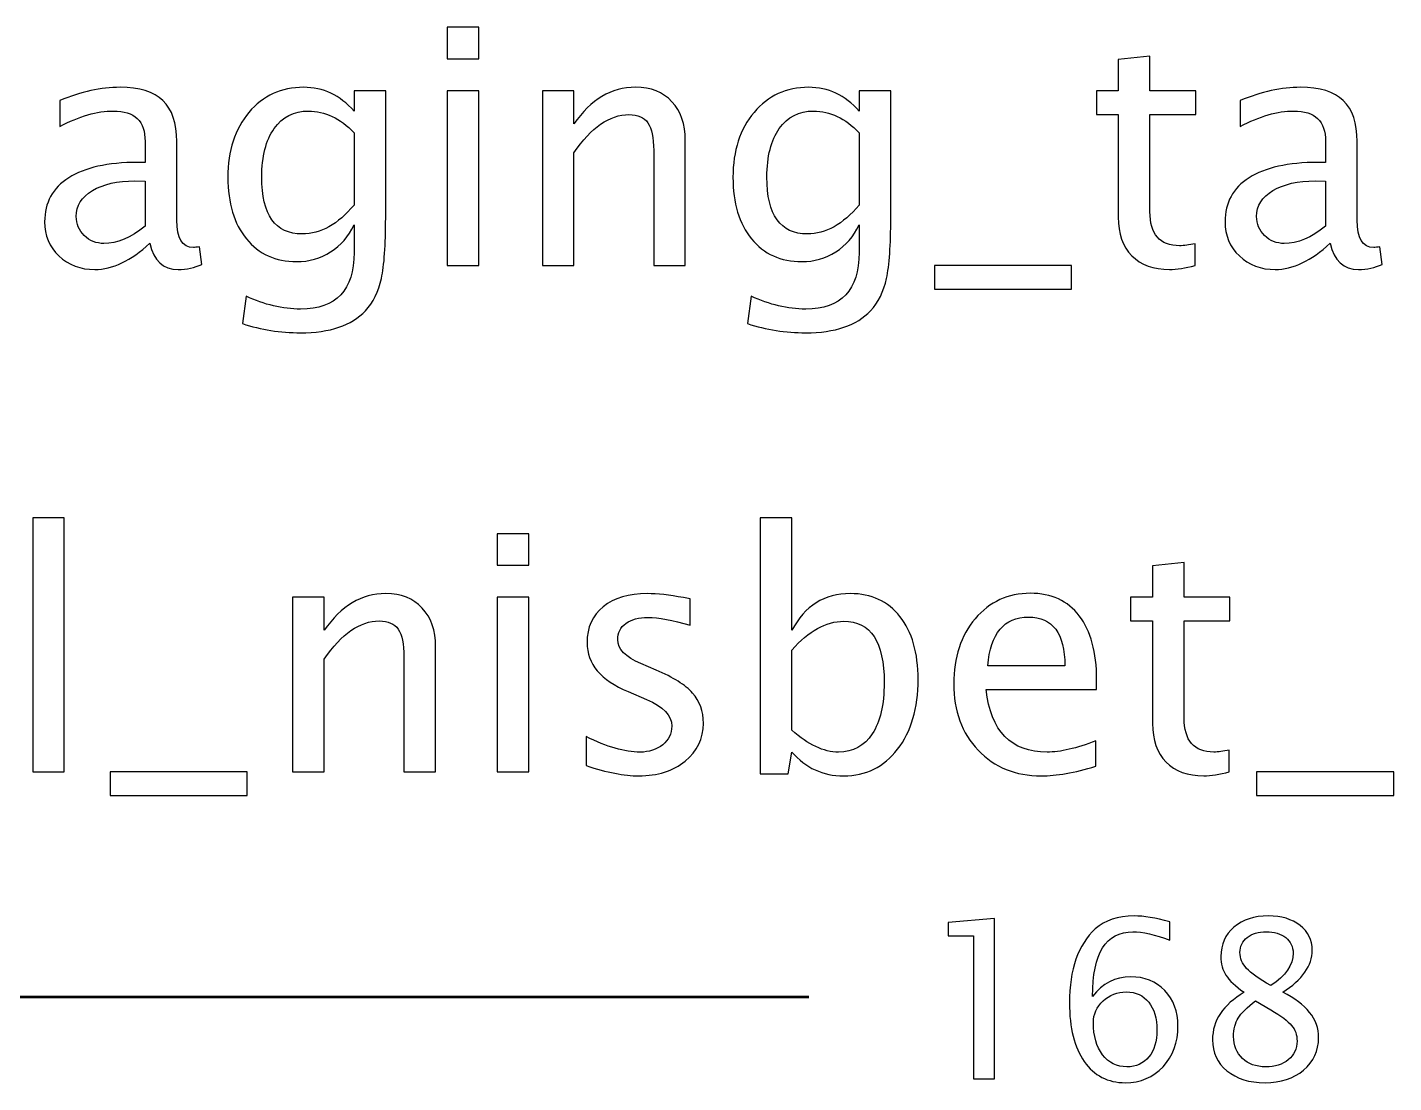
# Model space of a CAD drawing. Header units: centimetres. Extents: x -11.7 to 12.4, y -12.4 to 14.1.
# Drawn here: x -6.65 to -1.39, y 10.02 to 14.09 of the extents above; entities that cross this region are included whole.
import ezdxf

# ---------------------------------------------------------------- set-up
doc = ezdxf.new("R2010")
doc.units = ezdxf.units.CM
doc.header["$MEASUREMENT"] = 0
doc.layers.add('Layer 1', color=7, linetype='Continuous')

msp = doc.modelspace()

# ---------------------------------------------------------------- linework, layer by layer
at = {"layer": 'Layer 1'}
for points, knots in [([(-5.03439, 13.96673), (-5.03439, 13.96673), (-5.03439, 14.08865), (-5.03439, 14.08865), (-5.03439, 14.08865), (-5.03439, 14.08865), (-4.91247, 14.08865), (-4.91247, 14.08865), (-4.91247, 14.08865), (-4.91247, 14.08865), (-4.91247, 13.96673), (-4.91247, 13.96673), (-4.91247, 13.96673), (-4.91247, 13.96673), (-5.03439, 13.96673), (-5.03439, 13.96673)], [0, 0, 0, 0, 0.2, 0.2, 0.2, 0.2, 0.4, 0.4, 0.4, 0.4, 0.6, 0.6, 0.6, 0.6, 1, 1, 1, 1]), ([(-2.15127, 13.17065), (-2.18895, 13.16028), (-2.22175, 13.1552), (-2.24948, 13.1552), (-2.24948, 13.1552), (-2.31171, 13.1552), (-2.36018, 13.17298), (-2.3949, 13.20854), (-2.3949, 13.20854), (-2.42982, 13.2441), (-2.44718, 13.29342), (-2.44718, 13.35671), (-2.44718, 13.35671), (-2.44718, 13.35671), (-2.44718, 13.7521), (-2.44718, 13.7521), (-2.44718, 13.7521), (-2.44718, 13.7521), (-2.53142, 13.7521), (-2.53142, 13.7521), (-2.53142, 13.7521), (-2.53142, 13.7521), (-2.53142, 13.84354), (-2.53142, 13.84354), (-2.53142, 13.84354), (-2.53142, 13.84354), (-2.44718, 13.84354), (-2.44718, 13.84354), (-2.44718, 13.84354), (-2.44718, 13.84354), (-2.44718, 13.96525), (-2.44718, 13.96525), (-2.44718, 13.96525), (-2.44718, 13.96525), (-2.32526, 13.97689), (-2.32526, 13.97689), (-2.32526, 13.97689), (-2.32526, 13.97689), (-2.32526, 13.84354), (-2.32526, 13.84354), (-2.32526, 13.84354), (-2.32526, 13.84354), (-2.14873, 13.84354), (-2.14873, 13.84354), (-2.14873, 13.84354), (-2.14873, 13.84354), (-2.14873, 13.7521), (-2.14873, 13.7521), (-2.14873, 13.7521), (-2.14873, 13.7521), (-2.32526, 13.7521), (-2.32526, 13.7521), (-2.32526, 13.7521), (-2.32526, 13.7521), (-2.32526, 13.37872), (-2.32526, 13.37872), (-2.32526, 13.37872), (-2.32526, 13.29067), (-2.28695, 13.24664), (-2.21054, 13.24664), (-2.21054, 13.24664), (-2.19424, 13.24664), (-2.17455, 13.24939), (-2.15127, 13.25468), (-2.15127, 13.25468), (-2.15127, 13.25468), (-2.15127, 13.17065), (-2.15127, 13.17065)], [0, 0, 0, 0, 0.0555556, 0.0555556, 0.0555556, 0.0555556, 0.1111111, 0.1111111, 0.1111111, 0.1111111, 0.1666667, 0.1666667, 0.1666667, 0.1666667, 0.2222222, 0.2222222, 0.2222222, 0.2222222, 0.2777778, 0.2777778, 0.2777778, 0.2777778, 0.3333333, 0.3333333, 0.3333333, 0.3333333, 0.3888889, 0.3888889, 0.3888889, 0.3888889, 0.4444444, 0.4444444, 0.4444444, 0.4444444, 0.5, 0.5, 0.5, 0.5, 0.5555556, 0.5555556, 0.5555556, 0.5555556, 0.6111111, 0.6111111, 0.6111111, 0.6111111, 0.6666667, 0.6666667, 0.6666667, 0.6666667, 0.7222222, 0.7222222, 0.7222222, 0.7222222, 0.7777778, 0.7777778, 0.7777778, 0.7777778, 0.8333333, 0.8333333, 0.8333333, 0.8333333, 0.8888889, 0.8888889, 0.8888889, 0.8888889, 1, 1, 1, 1]), ([(-6.18057, 13.25617), (-6.2538, 13.18886), (-6.32429, 13.1552), (-6.39202, 13.1552), (-6.39202, 13.1552), (-6.44769, 13.1552), (-6.49405, 13.17256), (-6.53066, 13.20748), (-6.53066, 13.20748), (-6.56749, 13.24241), (-6.58591, 13.28643), (-6.58591, 13.33956), (-6.58591, 13.33956), (-6.58591, 13.41301), (-6.55501, 13.46953), (-6.4932, 13.5089), (-6.4932, 13.5089), (-6.43139, 13.54827), (-6.3427, 13.56795), (-6.22713, 13.56795), (-6.22713, 13.56795), (-6.22713, 13.56795), (-6.19856, 13.56795), (-6.19856, 13.56795), (-6.19856, 13.56795), (-6.19856, 13.56795), (-6.19856, 13.64902), (-6.19856, 13.64902), (-6.19856, 13.64902), (-6.19856, 13.72712), (-6.2392, 13.76607), (-6.32069, 13.76607), (-6.32069, 13.76607), (-6.38377, 13.76607), (-6.45277, 13.74617), (-6.52749, 13.70638), (-6.52749, 13.70638), (-6.52749, 13.70638), (-6.52749, 13.80671), (-6.52749, 13.80671), (-6.52749, 13.80671), (-6.44536, 13.84058), (-6.36789, 13.85751), (-6.29529, 13.85751), (-6.29529, 13.85751), (-6.22057, 13.85751), (-6.16533, 13.84058), (-6.12998, 13.8065), (-6.12998, 13.8065), (-6.09442, 13.77242), (-6.07664, 13.71993), (-6.07664, 13.64902), (-6.07664, 13.64902), (-6.07664, 13.64902), (-6.07664, 13.34485), (-6.07664, 13.34485), (-6.07664, 13.34485), (-6.07664, 13.27522), (-6.05526, 13.24029), (-6.01229, 13.24029), (-6.01229, 13.24029), (-6.007, 13.24029), (-5.99917, 13.24114), (-5.9888, 13.24283), (-5.9888, 13.24283), (-5.9888, 13.24283), (-5.98012, 13.1751), (-5.98012, 13.1751), (-5.98012, 13.1751), (-6.00785, 13.16176), (-6.03833, 13.1552), (-6.07177, 13.1552), (-6.07177, 13.1552), (-6.12871, 13.1552), (-6.1649, 13.18886), (-6.18057, 13.25617)], [0, 0, 0, 0, 0.05, 0.05, 0.05, 0.05, 0.1, 0.1, 0.1, 0.1, 0.15, 0.15, 0.15, 0.15, 0.2, 0.2, 0.2, 0.2, 0.25, 0.25, 0.25, 0.25, 0.3, 0.3, 0.3, 0.3, 0.35, 0.35, 0.35, 0.35, 0.4, 0.4, 0.4, 0.4, 0.45, 0.45, 0.45, 0.45, 0.5, 0.5, 0.5, 0.5, 0.55, 0.55, 0.55, 0.55, 0.6, 0.6, 0.6, 0.6, 0.65, 0.65, 0.65, 0.65, 0.7, 0.7, 0.7, 0.7, 0.75, 0.75, 0.75, 0.75, 0.8, 0.8, 0.8, 0.8, 0.85, 0.85, 0.85, 0.85, 0.9, 0.9, 0.9, 0.9, 1, 1, 1, 1]), ([(-5.8237, 12.94692), (-5.8237, 12.94692), (-5.80931, 13.05233), (-5.80931, 13.05233), (-5.80931, 13.05233), (-5.73861, 13.01931), (-5.66855, 13.0028), (-5.59933, 13.0028), (-5.59933, 13.0028), (-5.46196, 13.0028), (-5.39317, 13.07561), (-5.39317, 13.22103), (-5.39317, 13.22103), (-5.39317, 13.22103), (-5.39317, 13.32686), (-5.39317, 13.32686), (-5.39317, 13.32686), (-5.41434, 13.2822), (-5.44439, 13.2477), (-5.48355, 13.22293), (-5.48355, 13.22293), (-5.52271, 13.19817), (-5.56631, 13.18568), (-5.61436, 13.18568), (-5.61436, 13.18568), (-5.69585, 13.18568), (-5.76041, 13.21489), (-5.80804, 13.27331), (-5.80804, 13.27331), (-5.85566, 13.33173), (-5.87958, 13.41089), (-5.87958, 13.5108), (-5.87958, 13.5108), (-5.87958, 13.61304), (-5.85249, 13.69643), (-5.7983, 13.76099), (-5.7983, 13.76099), (-5.7439, 13.82534), (-5.67384, 13.85751), (-5.58769, 13.85751), (-5.58769, 13.85751), (-5.51234, 13.85751), (-5.44736, 13.82703), (-5.39317, 13.76586), (-5.39317, 13.76586), (-5.39317, 13.76586), (-5.39317, 13.84354), (-5.39317, 13.84354), (-5.39317, 13.84354), (-5.39317, 13.84354), (-5.27125, 13.84354), (-5.27125, 13.84354), (-5.27125, 13.84354), (-5.27125, 13.84354), (-5.27125, 13.35417), (-5.27125, 13.35417), (-5.27125, 13.35417), (-5.27125, 13.24897), (-5.27675, 13.17108), (-5.28776, 13.12049), (-5.28776, 13.12049), (-5.29855, 13.0699), (-5.3193, 13.02841), (-5.34935, 12.99624), (-5.34935, 12.99624), (-5.40269, 12.93972), (-5.48609, 12.91136), (-5.59933, 12.91136), (-5.59933, 12.91136), (-5.67701, 12.91136), (-5.75173, 12.92321), (-5.8237, 12.94692)], [0, 0, 0, 0, 0.0526316, 0.0526316, 0.0526316, 0.0526316, 0.1052632, 0.1052632, 0.1052632, 0.1052632, 0.1578947, 0.1578947, 0.1578947, 0.1578947, 0.2105263, 0.2105263, 0.2105263, 0.2105263, 0.2631579, 0.2631579, 0.2631579, 0.2631579, 0.3157895, 0.3157895, 0.3157895, 0.3157895, 0.3684211, 0.3684211, 0.3684211, 0.3684211, 0.4210526, 0.4210526, 0.4210526, 0.4210526, 0.4736842, 0.4736842, 0.4736842, 0.4736842, 0.5263158, 0.5263158, 0.5263158, 0.5263158, 0.5789474, 0.5789474, 0.5789474, 0.5789474, 0.6315789, 0.6315789, 0.6315789, 0.6315789, 0.6842105, 0.6842105, 0.6842105, 0.6842105, 0.7368421, 0.7368421, 0.7368421, 0.7368421, 0.7894737, 0.7894737, 0.7894737, 0.7894737, 0.8421053, 0.8421053, 0.8421053, 0.8421053, 0.8947368, 0.8947368, 0.8947368, 0.8947368, 1, 1, 1, 1]), ([(-4.66736, 13.17044), (-4.66736, 13.17044), (-4.66736, 13.84354), (-4.66736, 13.84354), (-4.66736, 13.84354), (-4.66736, 13.84354), (-4.54544, 13.84354), (-4.54544, 13.84354), (-4.54544, 13.84354), (-4.54544, 13.84354), (-4.54544, 13.71633), (-4.54544, 13.71633), (-4.54544, 13.71633), (-4.48088, 13.81052), (-4.40172, 13.85751), (-4.30816, 13.85751), (-4.30816, 13.85751), (-4.24932, 13.85751), (-4.20254, 13.8391), (-4.16804, 13.80205), (-4.16804, 13.80205), (-4.13354, 13.76522), (-4.11618, 13.71548), (-4.11618, 13.65325), (-4.11618, 13.65325), (-4.11618, 13.65325), (-4.11618, 13.17044), (-4.11618, 13.17044), (-4.11618, 13.17044), (-4.11618, 13.17044), (-4.2381, 13.17044), (-4.2381, 13.17044), (-4.2381, 13.17044), (-4.2381, 13.17044), (-4.2381, 13.61346), (-4.2381, 13.61346), (-4.2381, 13.61346), (-4.2381, 13.66341), (-4.24551, 13.69897), (-4.26011, 13.72014), (-4.26011, 13.72014), (-4.27493, 13.74152), (-4.29927, 13.7521), (-4.33335, 13.7521), (-4.33335, 13.7521), (-4.40828, 13.7521), (-4.47898, 13.70321), (-4.54544, 13.60542), (-4.54544, 13.60542), (-4.54544, 13.60542), (-4.54544, 13.17044), (-4.54544, 13.17044), (-4.54544, 13.17044), (-4.54544, 13.17044), (-4.66736, 13.17044), (-4.66736, 13.17044)], [0, 0, 0, 0, 0.0666667, 0.0666667, 0.0666667, 0.0666667, 0.1333333, 0.1333333, 0.1333333, 0.1333333, 0.2, 0.2, 0.2, 0.2, 0.2666667, 0.2666667, 0.2666667, 0.2666667, 0.3333333, 0.3333333, 0.3333333, 0.3333333, 0.4, 0.4, 0.4, 0.4, 0.4666667, 0.4666667, 0.4666667, 0.4666667, 0.5333333, 0.5333333, 0.5333333, 0.5333333, 0.6, 0.6, 0.6, 0.6, 0.6666667, 0.6666667, 0.6666667, 0.6666667, 0.7333333, 0.7333333, 0.7333333, 0.7333333, 0.8, 0.8, 0.8, 0.8, 0.8666667, 0.8666667, 0.8666667, 0.8666667, 1, 1, 1, 1]), ([(-3.87657, 12.94692), (-3.87657, 12.94692), (-3.86218, 13.05233), (-3.86218, 13.05233), (-3.86218, 13.05233), (-3.79148, 13.01931), (-3.72142, 13.0028), (-3.6522, 13.0028), (-3.6522, 13.0028), (-3.51483, 13.0028), (-3.44604, 13.07561), (-3.44604, 13.22103), (-3.44604, 13.22103), (-3.44604, 13.22103), (-3.44604, 13.32686), (-3.44604, 13.32686), (-3.44604, 13.32686), (-3.46721, 13.2822), (-3.49726, 13.2477), (-3.53642, 13.22293), (-3.53642, 13.22293), (-3.57558, 13.19817), (-3.61918, 13.18568), (-3.66723, 13.18568), (-3.66723, 13.18568), (-3.74872, 13.18568), (-3.81328, 13.21489), (-3.86091, 13.27331), (-3.86091, 13.27331), (-3.90853, 13.33173), (-3.93245, 13.41089), (-3.93245, 13.5108), (-3.93245, 13.5108), (-3.93245, 13.61304), (-3.90536, 13.69643), (-3.85117, 13.76099), (-3.85117, 13.76099), (-3.79677, 13.82534), (-3.72671, 13.85751), (-3.64056, 13.85751), (-3.64056, 13.85751), (-3.56521, 13.85751), (-3.50023, 13.82703), (-3.44604, 13.76586), (-3.44604, 13.76586), (-3.44604, 13.76586), (-3.44604, 13.84354), (-3.44604, 13.84354), (-3.44604, 13.84354), (-3.44604, 13.84354), (-3.32412, 13.84354), (-3.32412, 13.84354), (-3.32412, 13.84354), (-3.32412, 13.84354), (-3.32412, 13.35417), (-3.32412, 13.35417), (-3.32412, 13.35417), (-3.32412, 13.24897), (-3.32962, 13.17108), (-3.34063, 13.12049), (-3.34063, 13.12049), (-3.35142, 13.0699), (-3.37217, 13.02841), (-3.40222, 12.99624), (-3.40222, 12.99624), (-3.45556, 12.93972), (-3.53896, 12.91136), (-3.6522, 12.91136), (-3.6522, 12.91136), (-3.72988, 12.91136), (-3.8046, 12.92321), (-3.87657, 12.94692)], [0, 0, 0, 0, 0.0526316, 0.0526316, 0.0526316, 0.0526316, 0.1052632, 0.1052632, 0.1052632, 0.1052632, 0.1578947, 0.1578947, 0.1578947, 0.1578947, 0.2105263, 0.2105263, 0.2105263, 0.2105263, 0.2631579, 0.2631579, 0.2631579, 0.2631579, 0.3157895, 0.3157895, 0.3157895, 0.3157895, 0.3684211, 0.3684211, 0.3684211, 0.3684211, 0.4210526, 0.4210526, 0.4210526, 0.4210526, 0.4736842, 0.4736842, 0.4736842, 0.4736842, 0.5263158, 0.5263158, 0.5263158, 0.5263158, 0.5789474, 0.5789474, 0.5789474, 0.5789474, 0.6315789, 0.6315789, 0.6315789, 0.6315789, 0.6842105, 0.6842105, 0.6842105, 0.6842105, 0.7368421, 0.7368421, 0.7368421, 0.7368421, 0.7894737, 0.7894737, 0.7894737, 0.7894737, 0.8421053, 0.8421053, 0.8421053, 0.8421053, 0.8947368, 0.8947368, 0.8947368, 0.8947368, 1, 1, 1, 1]), ([(-1.63036, 13.25617), (-1.70359, 13.18886), (-1.77408, 13.1552), (-1.84181, 13.1552), (-1.84181, 13.1552), (-1.89748, 13.1552), (-1.94384, 13.17256), (-1.98045, 13.20748), (-1.98045, 13.20748), (-2.01728, 13.24241), (-2.0357, 13.28643), (-2.0357, 13.33956), (-2.0357, 13.33956), (-2.0357, 13.41301), (-2.0048, 13.46953), (-1.94299, 13.5089), (-1.94299, 13.5089), (-1.88118, 13.54827), (-1.79249, 13.56795), (-1.67692, 13.56795), (-1.67692, 13.56795), (-1.67692, 13.56795), (-1.64835, 13.56795), (-1.64835, 13.56795), (-1.64835, 13.56795), (-1.64835, 13.56795), (-1.64835, 13.64902), (-1.64835, 13.64902), (-1.64835, 13.64902), (-1.64835, 13.72712), (-1.68899, 13.76607), (-1.77048, 13.76607), (-1.77048, 13.76607), (-1.83356, 13.76607), (-1.90256, 13.74617), (-1.97728, 13.70638), (-1.97728, 13.70638), (-1.97728, 13.70638), (-1.97728, 13.80671), (-1.97728, 13.80671), (-1.97728, 13.80671), (-1.89515, 13.84058), (-1.81768, 13.85751), (-1.74508, 13.85751), (-1.74508, 13.85751), (-1.67036, 13.85751), (-1.61512, 13.84058), (-1.57977, 13.8065), (-1.57977, 13.8065), (-1.54421, 13.77242), (-1.52643, 13.71993), (-1.52643, 13.64902), (-1.52643, 13.64902), (-1.52643, 13.64902), (-1.52643, 13.34485), (-1.52643, 13.34485), (-1.52643, 13.34485), (-1.52643, 13.27522), (-1.50505, 13.24029), (-1.46208, 13.24029), (-1.46208, 13.24029), (-1.45679, 13.24029), (-1.44896, 13.24114), (-1.43859, 13.24283), (-1.43859, 13.24283), (-1.43859, 13.24283), (-1.42991, 13.1751), (-1.42991, 13.1751), (-1.42991, 13.1751), (-1.45764, 13.16176), (-1.48812, 13.1552), (-1.52156, 13.1552), (-1.52156, 13.1552), (-1.5785, 13.1552), (-1.61469, 13.18886), (-1.63036, 13.25617)], [0, 0, 0, 0, 0.05, 0.05, 0.05, 0.05, 0.1, 0.1, 0.1, 0.1, 0.15, 0.15, 0.15, 0.15, 0.2, 0.2, 0.2, 0.2, 0.25, 0.25, 0.25, 0.25, 0.3, 0.3, 0.3, 0.3, 0.35, 0.35, 0.35, 0.35, 0.4, 0.4, 0.4, 0.4, 0.45, 0.45, 0.45, 0.45, 0.5, 0.5, 0.5, 0.5, 0.55, 0.55, 0.55, 0.55, 0.6, 0.6, 0.6, 0.6, 0.65, 0.65, 0.65, 0.65, 0.7, 0.7, 0.7, 0.7, 0.75, 0.75, 0.75, 0.75, 0.8, 0.8, 0.8, 0.8, 0.85, 0.85, 0.85, 0.85, 0.9, 0.9, 0.9, 0.9, 1, 1, 1, 1]), ([(-5.03439, 13.17044), (-5.03439, 13.17044), (-5.03439, 13.84354), (-5.03439, 13.84354), (-5.03439, 13.84354), (-5.03439, 13.84354), (-4.91247, 13.84354), (-4.91247, 13.84354), (-4.91247, 13.84354), (-4.91247, 13.84354), (-4.91247, 13.17044), (-4.91247, 13.17044), (-4.91247, 13.17044), (-4.91247, 13.17044), (-5.03439, 13.17044), (-5.03439, 13.17044)], [0, 0, 0, 0, 0.2, 0.2, 0.2, 0.2, 0.4, 0.4, 0.4, 0.4, 0.6, 0.6, 0.6, 0.6, 1, 1, 1, 1]), ([(-5.39317, 13.40327), (-5.39317, 13.40327), (-5.39317, 13.68246), (-5.39317, 13.68246), (-5.39317, 13.68246), (-5.44693, 13.73813), (-5.50556, 13.76607), (-5.56885, 13.76607), (-5.56885, 13.76607), (-5.62516, 13.76607), (-5.66918, 13.74363), (-5.70093, 13.69855), (-5.70093, 13.69855), (-5.73289, 13.65368), (-5.74877, 13.59123), (-5.74877, 13.51165), (-5.74877, 13.51165), (-5.74877, 13.36539), (-5.69691, 13.29236), (-5.59298, 13.29236), (-5.59298, 13.29236), (-5.52229, 13.29236), (-5.45561, 13.3294), (-5.39317, 13.40327)], [0, 0, 0, 0, 0.1428571, 0.1428571, 0.1428571, 0.1428571, 0.2857143, 0.2857143, 0.2857143, 0.2857143, 0.4285714, 0.4285714, 0.4285714, 0.4285714, 0.5714286, 0.5714286, 0.5714286, 0.5714286, 0.7142857, 0.7142857, 0.7142857, 0.7142857, 1, 1, 1, 1]), ([(-3.44604, 13.40327), (-3.44604, 13.40327), (-3.44604, 13.68246), (-3.44604, 13.68246), (-3.44604, 13.68246), (-3.4998, 13.73813), (-3.55843, 13.76607), (-3.62172, 13.76607), (-3.62172, 13.76607), (-3.67803, 13.76607), (-3.72205, 13.74363), (-3.7538, 13.69855), (-3.7538, 13.69855), (-3.78576, 13.65368), (-3.80164, 13.59123), (-3.80164, 13.51165), (-3.80164, 13.51165), (-3.80164, 13.36539), (-3.74978, 13.29236), (-3.64585, 13.29236), (-3.64585, 13.29236), (-3.57516, 13.29236), (-3.50848, 13.3294), (-3.44604, 13.40327)], [0, 0, 0, 0, 0.1428571, 0.1428571, 0.1428571, 0.1428571, 0.2857143, 0.2857143, 0.2857143, 0.2857143, 0.4285714, 0.4285714, 0.4285714, 0.4285714, 0.5714286, 0.5714286, 0.5714286, 0.5714286, 0.7142857, 0.7142857, 0.7142857, 0.7142857, 1, 1, 1, 1]), ([(-6.19856, 13.32263), (-6.19856, 13.32263), (-6.19856, 13.49556), (-6.19856, 13.49556), (-6.19856, 13.49556), (-6.19856, 13.49556), (-6.23772, 13.49683), (-6.23772, 13.49683), (-6.23772, 13.49683), (-6.30545, 13.49683), (-6.36006, 13.48434), (-6.40176, 13.45937), (-6.40176, 13.45937), (-6.44325, 13.43418), (-6.46399, 13.40095), (-6.46399, 13.35946), (-6.46399, 13.35946), (-6.46399, 13.33046), (-6.45362, 13.30591), (-6.43309, 13.2858), (-6.43309, 13.2858), (-6.41234, 13.26569), (-6.38715, 13.25553), (-6.35731, 13.25553), (-6.35731, 13.25553), (-6.30651, 13.25553), (-6.25359, 13.27797), (-6.19856, 13.32263)], [0, 0, 0, 0, 0.125, 0.125, 0.125, 0.125, 0.25, 0.25, 0.25, 0.25, 0.375, 0.375, 0.375, 0.375, 0.5, 0.5, 0.5, 0.5, 0.625, 0.625, 0.625, 0.625, 0.75, 0.75, 0.75, 0.75, 1, 1, 1, 1]), ([(-1.64835, 13.32263), (-1.64835, 13.32263), (-1.64835, 13.49556), (-1.64835, 13.49556), (-1.64835, 13.49556), (-1.64835, 13.49556), (-1.68751, 13.49683), (-1.68751, 13.49683), (-1.68751, 13.49683), (-1.75524, 13.49683), (-1.80985, 13.48434), (-1.85155, 13.45937), (-1.85155, 13.45937), (-1.89304, 13.43418), (-1.91378, 13.40095), (-1.91378, 13.35946), (-1.91378, 13.35946), (-1.91378, 13.33046), (-1.90341, 13.30591), (-1.88288, 13.2858), (-1.88288, 13.2858), (-1.86213, 13.26569), (-1.83694, 13.25553), (-1.8071, 13.25553), (-1.8071, 13.25553), (-1.7563, 13.25553), (-1.70338, 13.27797), (-1.64835, 13.32263)], [0, 0, 0, 0, 0.125, 0.125, 0.125, 0.125, 0.25, 0.25, 0.25, 0.25, 0.375, 0.375, 0.375, 0.375, 0.5, 0.5, 0.5, 0.5, 0.625, 0.625, 0.625, 0.625, 0.75, 0.75, 0.75, 0.75, 1, 1, 1, 1]), ([(-3.15584, 13.079), (-3.15584, 13.079), (-3.15584, 13.17044), (-3.15584, 13.17044), (-3.15584, 13.17044), (-3.15584, 13.17044), (-2.62752, 13.17044), (-2.62752, 13.17044), (-2.62752, 13.17044), (-2.62752, 13.17044), (-2.62752, 13.079), (-2.62752, 13.079), (-2.62752, 13.079), (-2.62752, 13.079), (-3.15584, 13.079), (-3.15584, 13.079)], [0, 0, 0, 0, 0.2, 0.2, 0.2, 0.2, 0.4, 0.4, 0.4, 0.4, 0.6, 0.6, 0.6, 0.6, 1, 1, 1, 1]), ([(-6.63194, 11.21887), (-6.63194, 11.21887), (-6.63194, 12.19804), (-6.63194, 12.19804), (-6.63194, 12.19804), (-6.63194, 12.19804), (-6.51002, 12.19804), (-6.51002, 12.19804), (-6.51002, 12.19804), (-6.51002, 12.19804), (-6.51002, 11.21887), (-6.51002, 11.21887), (-6.51002, 11.21887), (-6.51002, 11.21887), (-6.63194, 11.21887), (-6.63194, 11.21887)], [0, 0, 0, 0, 0.2, 0.2, 0.2, 0.2, 0.4, 0.4, 0.4, 0.4, 0.6, 0.6, 0.6, 0.6, 1, 1, 1, 1]), ([(-3.82714, 11.21125), (-3.82714, 11.21125), (-3.82714, 12.19804), (-3.82714, 12.19804), (-3.82714, 12.19804), (-3.82714, 12.19804), (-3.70522, 12.19804), (-3.70522, 12.19804), (-3.70522, 12.19804), (-3.70522, 12.19804), (-3.70522, 11.76476), (-3.70522, 11.76476), (-3.70522, 11.76476), (-3.65527, 11.85895), (-3.58012, 11.90594), (-3.48001, 11.90594), (-3.48001, 11.90594), (-3.39894, 11.90594), (-3.33523, 11.87652), (-3.28866, 11.81746), (-3.28866, 11.81746), (-3.24209, 11.75841), (-3.21881, 11.67776), (-3.21881, 11.57553), (-3.21881, 11.57553), (-3.21881, 11.46419), (-3.24527, 11.37423), (-3.29797, 11.30608), (-3.29797, 11.30608), (-3.35068, 11.23771), (-3.4201, 11.20363), (-3.50604, 11.20363), (-3.50604, 11.20363), (-3.58584, 11.20363), (-3.6523, 11.23411), (-3.70522, 11.29528), (-3.70522, 11.29528), (-3.70522, 11.29528), (-3.72004, 11.21125), (-3.72004, 11.21125), (-3.72004, 11.21125), (-3.72004, 11.21125), (-3.82714, 11.21125), (-3.82714, 11.21125)], [0, 0, 0, 0, 0.0833333, 0.0833333, 0.0833333, 0.0833333, 0.1666667, 0.1666667, 0.1666667, 0.1666667, 0.25, 0.25, 0.25, 0.25, 0.3333333, 0.3333333, 0.3333333, 0.3333333, 0.4166667, 0.4166667, 0.4166667, 0.4166667, 0.5, 0.5, 0.5, 0.5, 0.5833333, 0.5833333, 0.5833333, 0.5833333, 0.6666667, 0.6666667, 0.6666667, 0.6666667, 0.75, 0.75, 0.75, 0.75, 0.8333333, 0.8333333, 0.8333333, 0.8333333, 1, 1, 1, 1]), ([(-4.84166, 12.01516), (-4.84166, 12.01516), (-4.84166, 12.13708), (-4.84166, 12.13708), (-4.84166, 12.13708), (-4.84166, 12.13708), (-4.71974, 12.13708), (-4.71974, 12.13708), (-4.71974, 12.13708), (-4.71974, 12.13708), (-4.71974, 12.01516), (-4.71974, 12.01516), (-4.71974, 12.01516), (-4.71974, 12.01516), (-4.84166, 12.01516), (-4.84166, 12.01516)], [0, 0, 0, 0, 0.2, 0.2, 0.2, 0.2, 0.4, 0.4, 0.4, 0.4, 0.6, 0.6, 0.6, 0.6, 1, 1, 1, 1]), ([(-2.0193, 11.21908), (-2.05698, 11.20871), (-2.08978, 11.20363), (-2.11751, 11.20363), (-2.11751, 11.20363), (-2.17974, 11.20363), (-2.22821, 11.22141), (-2.26293, 11.25697), (-2.26293, 11.25697), (-2.29785, 11.29253), (-2.31521, 11.34185), (-2.31521, 11.40514), (-2.31521, 11.40514), (-2.31521, 11.40514), (-2.31521, 11.80053), (-2.31521, 11.80053), (-2.31521, 11.80053), (-2.31521, 11.80053), (-2.39945, 11.80053), (-2.39945, 11.80053), (-2.39945, 11.80053), (-2.39945, 11.80053), (-2.39945, 11.89197), (-2.39945, 11.89197), (-2.39945, 11.89197), (-2.39945, 11.89197), (-2.31521, 11.89197), (-2.31521, 11.89197), (-2.31521, 11.89197), (-2.31521, 11.89197), (-2.31521, 12.01368), (-2.31521, 12.01368), (-2.31521, 12.01368), (-2.31521, 12.01368), (-2.19329, 12.02532), (-2.19329, 12.02532), (-2.19329, 12.02532), (-2.19329, 12.02532), (-2.19329, 11.89197), (-2.19329, 11.89197), (-2.19329, 11.89197), (-2.19329, 11.89197), (-2.01676, 11.89197), (-2.01676, 11.89197), (-2.01676, 11.89197), (-2.01676, 11.89197), (-2.01676, 11.80053), (-2.01676, 11.80053), (-2.01676, 11.80053), (-2.01676, 11.80053), (-2.19329, 11.80053), (-2.19329, 11.80053), (-2.19329, 11.80053), (-2.19329, 11.80053), (-2.19329, 11.42715), (-2.19329, 11.42715), (-2.19329, 11.42715), (-2.19329, 11.3391), (-2.15498, 11.29507), (-2.07857, 11.29507), (-2.07857, 11.29507), (-2.06227, 11.29507), (-2.04258, 11.29782), (-2.0193, 11.30311), (-2.0193, 11.30311), (-2.0193, 11.30311), (-2.0193, 11.21908), (-2.0193, 11.21908)], [0, 0, 0, 0, 0.0555556, 0.0555556, 0.0555556, 0.0555556, 0.1111111, 0.1111111, 0.1111111, 0.1111111, 0.1666667, 0.1666667, 0.1666667, 0.1666667, 0.2222222, 0.2222222, 0.2222222, 0.2222222, 0.2777778, 0.2777778, 0.2777778, 0.2777778, 0.3333333, 0.3333333, 0.3333333, 0.3333333, 0.3888889, 0.3888889, 0.3888889, 0.3888889, 0.4444444, 0.4444444, 0.4444444, 0.4444444, 0.5, 0.5, 0.5, 0.5, 0.5555556, 0.5555556, 0.5555556, 0.5555556, 0.6111111, 0.6111111, 0.6111111, 0.6111111, 0.6666667, 0.6666667, 0.6666667, 0.6666667, 0.7222222, 0.7222222, 0.7222222, 0.7222222, 0.7777778, 0.7777778, 0.7777778, 0.7777778, 0.8333333, 0.8333333, 0.8333333, 0.8333333, 0.8888889, 0.8888889, 0.8888889, 0.8888889, 1, 1, 1, 1]), ([(-5.62991, 11.21887), (-5.62991, 11.21887), (-5.62991, 11.89197), (-5.62991, 11.89197), (-5.62991, 11.89197), (-5.62991, 11.89197), (-5.50799, 11.89197), (-5.50799, 11.89197), (-5.50799, 11.89197), (-5.50799, 11.89197), (-5.50799, 11.76476), (-5.50799, 11.76476), (-5.50799, 11.76476), (-5.44343, 11.85895), (-5.36427, 11.90594), (-5.27071, 11.90594), (-5.27071, 11.90594), (-5.21187, 11.90594), (-5.16509, 11.88753), (-5.13059, 11.85048), (-5.13059, 11.85048), (-5.09609, 11.81365), (-5.07873, 11.76391), (-5.07873, 11.70168), (-5.07873, 11.70168), (-5.07873, 11.70168), (-5.07873, 11.21887), (-5.07873, 11.21887), (-5.07873, 11.21887), (-5.07873, 11.21887), (-5.20065, 11.21887), (-5.20065, 11.21887), (-5.20065, 11.21887), (-5.20065, 11.21887), (-5.20065, 11.66189), (-5.20065, 11.66189), (-5.20065, 11.66189), (-5.20065, 11.71184), (-5.20806, 11.7474), (-5.22266, 11.76857), (-5.22266, 11.76857), (-5.23748, 11.78995), (-5.26182, 11.80053), (-5.2959, 11.80053), (-5.2959, 11.80053), (-5.37083, 11.80053), (-5.44153, 11.75164), (-5.50799, 11.65385), (-5.50799, 11.65385), (-5.50799, 11.65385), (-5.50799, 11.21887), (-5.50799, 11.21887), (-5.50799, 11.21887), (-5.50799, 11.21887), (-5.62991, 11.21887), (-5.62991, 11.21887)], [0, 0, 0, 0, 0.0666667, 0.0666667, 0.0666667, 0.0666667, 0.1333333, 0.1333333, 0.1333333, 0.1333333, 0.2, 0.2, 0.2, 0.2, 0.2666667, 0.2666667, 0.2666667, 0.2666667, 0.3333333, 0.3333333, 0.3333333, 0.3333333, 0.4, 0.4, 0.4, 0.4, 0.4666667, 0.4666667, 0.4666667, 0.4666667, 0.5333333, 0.5333333, 0.5333333, 0.5333333, 0.6, 0.6, 0.6, 0.6, 0.6666667, 0.6666667, 0.6666667, 0.6666667, 0.7333333, 0.7333333, 0.7333333, 0.7333333, 0.8, 0.8, 0.8, 0.8, 0.8666667, 0.8666667, 0.8666667, 0.8666667, 1, 1, 1, 1]), ([(-4.49876, 11.243), (-4.49876, 11.243), (-4.49876, 11.35476), (-4.49876, 11.35476), (-4.49876, 11.35476), (-4.41896, 11.31497), (-4.34975, 11.29507), (-4.29069, 11.29507), (-4.29069, 11.29507), (-4.25555, 11.29507), (-4.22634, 11.3046), (-4.20327, 11.32365), (-4.20327, 11.32365), (-4.1802, 11.34248), (-4.16856, 11.36619), (-4.16856, 11.39477), (-4.16856, 11.39477), (-4.16856, 11.43646), (-4.20094, 11.47097), (-4.26571, 11.49827), (-4.26571, 11.49827), (-4.26571, 11.49827), (-4.33705, 11.52854), (-4.33705, 11.52854), (-4.33705, 11.52854), (-4.44224, 11.57214), (-4.49495, 11.63522), (-4.49495, 11.71713), (-4.49495, 11.71713), (-4.49495, 11.77577), (-4.47421, 11.82191), (-4.43272, 11.85556), (-4.43272, 11.85556), (-4.39123, 11.88922), (-4.33429, 11.90594), (-4.26212, 11.90594), (-4.26212, 11.90594), (-4.22465, 11.90594), (-4.17808, 11.90086), (-4.12284, 11.89049), (-4.12284, 11.89049), (-4.12284, 11.89049), (-4.09744, 11.88562), (-4.09744, 11.88562), (-4.09744, 11.88562), (-4.09744, 11.88562), (-4.09744, 11.78402), (-4.09744, 11.78402), (-4.09744, 11.78402), (-4.16538, 11.80434), (-4.21957, 11.8145), (-4.26, 11.8145), (-4.26, 11.8145), (-4.29556, 11.8145), (-4.32371, 11.80667), (-4.34509, 11.79122), (-4.34509, 11.79122), (-4.36626, 11.77577), (-4.37684, 11.75502), (-4.37684, 11.72899), (-4.37684, 11.72899), (-4.37684, 11.69237), (-4.34721, 11.66125), (-4.28773, 11.63607), (-4.28773, 11.63607), (-4.28773, 11.63607), (-4.2291, 11.6113), (-4.2291, 11.6113), (-4.2291, 11.6113), (-4.16263, 11.58336), (-4.11564, 11.55373), (-4.08813, 11.52261), (-4.08813, 11.52261), (-4.0604, 11.4915), (-4.04664, 11.45255), (-4.04664, 11.40598), (-4.04664, 11.40598), (-4.04664, 11.34693), (-4.06992, 11.29846), (-4.1167, 11.26057), (-4.1167, 11.26057), (-4.16327, 11.22268), (-4.22296, 11.20363), (-4.29556, 11.20363), (-4.29556, 11.20363), (-4.35144, 11.20363), (-4.41896, 11.21675), (-4.49876, 11.243)], [0, 0, 0, 0, 0.0434783, 0.0434783, 0.0434783, 0.0434783, 0.0869565, 0.0869565, 0.0869565, 0.0869565, 0.1304348, 0.1304348, 0.1304348, 0.1304348, 0.173913, 0.173913, 0.173913, 0.173913, 0.2173913, 0.2173913, 0.2173913, 0.2173913, 0.2608696, 0.2608696, 0.2608696, 0.2608696, 0.3043478, 0.3043478, 0.3043478, 0.3043478, 0.3478261, 0.3478261, 0.3478261, 0.3478261, 0.3913043, 0.3913043, 0.3913043, 0.3913043, 0.4347826, 0.4347826, 0.4347826, 0.4347826, 0.4782609, 0.4782609, 0.4782609, 0.4782609, 0.5217391, 0.5217391, 0.5217391, 0.5217391, 0.5652174, 0.5652174, 0.5652174, 0.5652174, 0.6086957, 0.6086957, 0.6086957, 0.6086957, 0.6521739, 0.6521739, 0.6521739, 0.6521739, 0.6956522, 0.6956522, 0.6956522, 0.6956522, 0.7391304, 0.7391304, 0.7391304, 0.7391304, 0.7826087, 0.7826087, 0.7826087, 0.7826087, 0.826087, 0.826087, 0.826087, 0.826087, 0.8695652, 0.8695652, 0.8695652, 0.8695652, 0.9130435, 0.9130435, 0.9130435, 0.9130435, 1, 1, 1, 1]), ([(-2.53386, 11.24046), (-2.61577, 11.21591), (-2.68584, 11.20363), (-2.74426, 11.20363), (-2.74426, 11.20363), (-2.84395, 11.20363), (-2.92502, 11.23665), (-2.98746, 11.30248), (-2.98746, 11.30248), (-3.0499, 11.36831), (-3.08123, 11.45361), (-3.08123, 11.5586), (-3.08123, 11.5586), (-3.08123, 11.66041), (-3.05371, 11.74402), (-2.99847, 11.80942), (-2.99847, 11.80942), (-2.94322, 11.87461), (-2.87253, 11.90721), (-2.78638, 11.90721), (-2.78638, 11.90721), (-2.70489, 11.90721), (-2.64181, 11.87821), (-2.59736, 11.82022), (-2.59736, 11.82022), (-2.55291, 11.76222), (-2.53068, 11.68009), (-2.53068, 11.57362), (-2.53068, 11.57362), (-2.53068, 11.57362), (-2.53132, 11.53637), (-2.53132, 11.53637), (-2.53132, 11.53637), (-2.53132, 11.53637), (-2.95677, 11.53637), (-2.95677, 11.53637), (-2.95677, 11.53637), (-2.93899, 11.3755), (-2.86046, 11.29507), (-2.7214, 11.29507), (-2.7214, 11.29507), (-2.67038, 11.29507), (-2.60794, 11.30946), (-2.53386, 11.33825), (-2.53386, 11.33825), (-2.53386, 11.33825), (-2.53386, 11.24046), (-2.53386, 11.24046)], [0, 0, 0, 0, 0.0769231, 0.0769231, 0.0769231, 0.0769231, 0.1538462, 0.1538462, 0.1538462, 0.1538462, 0.2307692, 0.2307692, 0.2307692, 0.2307692, 0.3076923, 0.3076923, 0.3076923, 0.3076923, 0.3846154, 0.3846154, 0.3846154, 0.3846154, 0.4615385, 0.4615385, 0.4615385, 0.4615385, 0.5384615, 0.5384615, 0.5384615, 0.5384615, 0.6153846, 0.6153846, 0.6153846, 0.6153846, 0.6923077, 0.6923077, 0.6923077, 0.6923077, 0.7692308, 0.7692308, 0.7692308, 0.7692308, 0.8461538, 0.8461538, 0.8461538, 0.8461538, 1, 1, 1, 1]), ([(-4.84166, 11.21887), (-4.84166, 11.21887), (-4.84166, 11.89197), (-4.84166, 11.89197), (-4.84166, 11.89197), (-4.84166, 11.89197), (-4.71974, 11.89197), (-4.71974, 11.89197), (-4.71974, 11.89197), (-4.71974, 11.89197), (-4.71974, 11.21887), (-4.71974, 11.21887), (-4.71974, 11.21887), (-4.71974, 11.21887), (-4.84166, 11.21887), (-4.84166, 11.21887)], [0, 0, 0, 0, 0.2, 0.2, 0.2, 0.2, 0.4, 0.4, 0.4, 0.4, 0.6, 0.6, 0.6, 0.6, 1, 1, 1, 1]), ([(-3.70522, 11.37931), (-3.64235, 11.32322), (-3.58245, 11.29507), (-3.52551, 11.29507), (-3.52551, 11.29507), (-3.46942, 11.29507), (-3.42603, 11.31857), (-3.39555, 11.36534), (-3.39555, 11.36534), (-3.36486, 11.41212), (-3.34962, 11.47795), (-3.34962, 11.56304), (-3.34962, 11.56304), (-3.34962, 11.72052), (-3.40169, 11.79926), (-3.50583, 11.79926), (-3.50583, 11.79926), (-3.57399, 11.79926), (-3.64045, 11.76243), (-3.70522, 11.68856), (-3.70522, 11.68856), (-3.70522, 11.68856), (-3.70522, 11.37931), (-3.70522, 11.37931)], [0, 0, 0, 0, 0.1428571, 0.1428571, 0.1428571, 0.1428571, 0.2857143, 0.2857143, 0.2857143, 0.2857143, 0.4285714, 0.4285714, 0.4285714, 0.4285714, 0.5714286, 0.5714286, 0.5714286, 0.5714286, 0.7142857, 0.7142857, 0.7142857, 0.7142857, 1, 1, 1, 1]), ([(-2.95042, 11.62781), (-2.95042, 11.62781), (-2.65324, 11.62781), (-2.65324, 11.62781), (-2.65324, 11.62781), (-2.65324, 11.75312), (-2.70002, 11.81577), (-2.79336, 11.81577), (-2.79336, 11.81577), (-2.88734, 11.81577), (-2.93962, 11.75312), (-2.95042, 11.62781)], [0, 0, 0, 0, 0.25, 0.25, 0.25, 0.25, 0.5, 0.5, 0.5, 0.5, 1, 1, 1, 1]), ([(-6.33349, 11.12743), (-6.33349, 11.12743), (-6.33349, 11.21887), (-6.33349, 11.21887), (-6.33349, 11.21887), (-6.33349, 11.21887), (-5.80517, 11.21887), (-5.80517, 11.21887), (-5.80517, 11.21887), (-5.80517, 11.21887), (-5.80517, 11.12743), (-5.80517, 11.12743), (-5.80517, 11.12743), (-5.80517, 11.12743), (-6.33349, 11.12743), (-6.33349, 11.12743)], [0, 0, 0, 0, 0.2, 0.2, 0.2, 0.2, 0.4, 0.4, 0.4, 0.4, 0.6, 0.6, 0.6, 0.6, 1, 1, 1, 1]), ([(-1.91389, 11.12743), (-1.91389, 11.12743), (-1.91389, 11.21887), (-1.91389, 11.21887), (-1.91389, 11.21887), (-1.91389, 11.21887), (-1.38557, 11.21887), (-1.38557, 11.21887), (-1.38557, 11.21887), (-1.38557, 11.21887), (-1.38557, 11.12743), (-1.38557, 11.12743), (-1.38557, 11.12743), (-1.38557, 11.12743), (-1.91389, 11.12743), (-1.91389, 11.12743)], [0, 0, 0, 0, 0.2, 0.2, 0.2, 0.2, 0.4, 0.4, 0.4, 0.4, 0.6, 0.6, 0.6, 0.6, 1, 1, 1, 1]), ([(-3.00567, 10.03631), (-3.00567, 10.03631), (-3.00567, 10.58749), (-3.00567, 10.58749), (-3.00567, 10.58749), (-3.00567, 10.58749), (-3.10304, 10.58749), (-3.10304, 10.58749), (-3.10304, 10.58749), (-3.10304, 10.58749), (-3.10304, 10.63829), (-3.10304, 10.63829), (-3.10304, 10.63829), (-3.10304, 10.63829), (-2.92439, 10.65353), (-2.92439, 10.65353), (-2.92439, 10.65353), (-2.92439, 10.65353), (-2.92439, 10.03631), (-2.92439, 10.03631), (-2.92439, 10.03631), (-2.92439, 10.03631), (-3.00567, 10.03631), (-3.00567, 10.03631)], [0, 0, 0, 0, 0.1428571, 0.1428571, 0.1428571, 0.1428571, 0.2857143, 0.2857143, 0.2857143, 0.2857143, 0.4285714, 0.4285714, 0.4285714, 0.4285714, 0.5714286, 0.5714286, 0.5714286, 0.5714286, 0.7142857, 0.7142857, 0.7142857, 0.7142857, 1, 1, 1, 1]), ([(-2.54649, 10.35353), (-2.50755, 10.40391), (-2.45858, 10.42916), (-2.3996, 10.42916), (-2.3996, 10.42916), (-2.34611, 10.42916), (-2.30237, 10.41153), (-2.26822, 10.37611), (-2.26822, 10.37611), (-2.23421, 10.34069), (-2.21714, 10.29525), (-2.21714, 10.23979), (-2.21714, 10.23979), (-2.21714, 10.17615), (-2.23619, 10.1238), (-2.27443, 10.08274), (-2.27443, 10.08274), (-2.31267, 10.04167), (-2.36121, 10.02107), (-2.42034, 10.02107), (-2.42034, 10.02107), (-2.48751, 10.02107), (-2.54028, 10.0483), (-2.57824, 10.10263), (-2.57824, 10.10263), (-2.61634, 10.1571), (-2.63539, 10.23246), (-2.63539, 10.32855), (-2.63539, 10.32855), (-2.63539, 10.45809), (-2.60209, 10.55306), (-2.53563, 10.61374), (-2.53563, 10.61374), (-2.4995, 10.64704), (-2.44955, 10.66369), (-2.38591, 10.66369), (-2.38591, 10.66369), (-2.34894, 10.66369), (-2.30308, 10.65607), (-2.24846, 10.64083), (-2.24846, 10.64083), (-2.24846, 10.64083), (-2.24846, 10.56971), (-2.24846, 10.56971), (-2.24846, 10.56971), (-2.30618, 10.59173), (-2.35359, 10.60273), (-2.39085, 10.60273), (-2.39085, 10.60273), (-2.49456, 10.60273), (-2.54649, 10.51962), (-2.54649, 10.35353)], [0, 0, 0, 0, 0.0714286, 0.0714286, 0.0714286, 0.0714286, 0.1428571, 0.1428571, 0.1428571, 0.1428571, 0.2142857, 0.2142857, 0.2142857, 0.2142857, 0.2857143, 0.2857143, 0.2857143, 0.2857143, 0.3571429, 0.3571429, 0.3571429, 0.3571429, 0.4285714, 0.4285714, 0.4285714, 0.4285714, 0.5, 0.5, 0.5, 0.5, 0.5714286, 0.5714286, 0.5714286, 0.5714286, 0.6428571, 0.6428571, 0.6428571, 0.6428571, 0.7142857, 0.7142857, 0.7142857, 0.7142857, 0.7857143, 0.7857143, 0.7857143, 0.7857143, 0.8571429, 0.8571429, 0.8571429, 0.8571429, 1, 1, 1, 1]), ([(-1.96201, 10.36947), (-1.99559, 10.3929), (-2.01902, 10.41463), (-2.03214, 10.43481), (-2.03214, 10.43481), (-2.04526, 10.45485), (-2.05175, 10.47912), (-2.05175, 10.50748), (-2.05175, 10.50748), (-2.05175, 10.55377), (-2.03482, 10.59144), (-2.00109, 10.62037), (-2.00109, 10.62037), (-1.96723, 10.6493), (-1.92306, 10.66369), (-1.86859, 10.66369), (-1.86859, 10.66369), (-1.81835, 10.66369), (-1.77757, 10.65142), (-1.74639, 10.62686), (-1.74639, 10.62686), (-1.7152, 10.60245), (-1.69954, 10.57056), (-1.69954, 10.53147), (-1.69954, 10.53147), (-1.69954, 10.4722), (-1.7375, 10.41816), (-1.81327, 10.36947), (-1.81327, 10.36947), (-1.72113, 10.32432), (-1.67498, 10.26604), (-1.67498, 10.19464), (-1.67498, 10.19464), (-1.67498, 10.1437), (-1.69432, 10.10207), (-1.73284, 10.06961), (-1.73284, 10.06961), (-1.77136, 10.0373), (-1.82089, 10.02107), (-1.88157, 10.02107), (-1.88157, 10.02107), (-1.94211, 10.02107), (-1.99093, 10.03631), (-2.02819, 10.06679), (-2.02819, 10.06679), (-2.0653, 10.09713), (-2.08393, 10.1372), (-2.08393, 10.18674), (-2.08393, 10.18674), (-2.08393, 10.26011), (-2.04329, 10.32093), (-1.96201, 10.36947)], [0, 0, 0, 0, 0.0714286, 0.0714286, 0.0714286, 0.0714286, 0.1428571, 0.1428571, 0.1428571, 0.1428571, 0.2142857, 0.2142857, 0.2142857, 0.2142857, 0.2857143, 0.2857143, 0.2857143, 0.2857143, 0.3571429, 0.3571429, 0.3571429, 0.3571429, 0.4285714, 0.4285714, 0.4285714, 0.4285714, 0.5, 0.5, 0.5, 0.5, 0.5714286, 0.5714286, 0.5714286, 0.5714286, 0.6428571, 0.6428571, 0.6428571, 0.6428571, 0.7142857, 0.7142857, 0.7142857, 0.7142857, 0.7857143, 0.7857143, 0.7857143, 0.7857143, 0.8571429, 0.8571429, 0.8571429, 0.8571429, 1, 1, 1, 1]), ([(-1.85871, 10.39502), (-1.8017, 10.43269), (-1.7732, 10.47446), (-1.7732, 10.52061), (-1.7732, 10.52061), (-1.7732, 10.5453), (-1.78279, 10.56506), (-1.80184, 10.58015), (-1.80184, 10.58015), (-1.82104, 10.59525), (-1.84601, 10.60273), (-1.87692, 10.60273), (-1.87692, 10.60273), (-1.90683, 10.60273), (-1.93124, 10.59539), (-1.95001, 10.58058), (-1.95001, 10.58058), (-1.96878, 10.56576), (-1.97809, 10.54671), (-1.97809, 10.52315), (-1.97809, 10.52315), (-1.97809, 10.50029), (-1.96963, 10.47968), (-1.95269, 10.46134), (-1.95269, 10.46134), (-1.93576, 10.44313), (-1.90443, 10.42098), (-1.85871, 10.39502)], [0, 0, 0, 0, 0.125, 0.125, 0.125, 0.125, 0.25, 0.25, 0.25, 0.25, 0.375, 0.375, 0.375, 0.375, 0.5, 0.5, 0.5, 0.5, 0.625, 0.625, 0.625, 0.625, 0.75, 0.75, 0.75, 0.75, 1, 1, 1, 1]), ([(-2.29842, 10.22371), (-2.29842, 10.269), (-2.30886, 10.30485), (-2.32989, 10.33123), (-2.32989, 10.33123), (-2.35091, 10.35762), (-2.3797, 10.37074), (-2.41625, 10.37074), (-2.41625, 10.37074), (-2.4511, 10.37074), (-2.48088, 10.35917), (-2.50571, 10.33589), (-2.50571, 10.33589), (-2.53069, 10.31275), (-2.54311, 10.28481), (-2.54311, 10.25221), (-2.54311, 10.25221), (-2.54311, 10.20085), (-2.53125, 10.15964), (-2.50769, 10.1286), (-2.50769, 10.1286), (-2.48398, 10.09755), (-2.45265, 10.08203), (-2.41371, 10.08203), (-2.41371, 10.08203), (-2.37829, 10.08203), (-2.35021, 10.09473), (-2.32946, 10.12013), (-2.32946, 10.12013), (-2.30872, 10.14553), (-2.29842, 10.1801), (-2.29842, 10.22371)], [0, 0, 0, 0, 0.1111111, 0.1111111, 0.1111111, 0.1111111, 0.2222222, 0.2222222, 0.2222222, 0.2222222, 0.3333333, 0.3333333, 0.3333333, 0.3333333, 0.4444444, 0.4444444, 0.4444444, 0.4444444, 0.5555556, 0.5555556, 0.5555556, 0.5555556, 0.6666667, 0.6666667, 0.6666667, 0.6666667, 0.7777778, 0.7777778, 0.7777778, 0.7777778, 1, 1, 1, 1]), ([(-1.9177, 10.33645), (-1.95072, 10.31105), (-1.97315, 10.2889), (-1.98501, 10.26999), (-1.98501, 10.26999), (-1.99672, 10.25108), (-2.00265, 10.22766), (-2.00265, 10.19944), (-2.00265, 10.19944), (-2.00265, 10.16444), (-1.99136, 10.13608), (-1.96864, 10.11449), (-1.96864, 10.11449), (-1.94592, 10.0929), (-1.91614, 10.08203), (-1.87903, 10.08203), (-1.87903, 10.08203), (-1.84333, 10.08203), (-1.81426, 10.0912), (-1.79183, 10.10969), (-1.79183, 10.10969), (-1.76925, 10.12817), (-1.75796, 10.15216), (-1.75796, 10.18166), (-1.75796, 10.18166), (-1.75796, 10.20536), (-1.76487, 10.22554), (-1.77884, 10.24191), (-1.77884, 10.24191), (-1.79281, 10.25828), (-1.81977, 10.27832), (-1.8597, 10.30202), (-1.8597, 10.30202), (-1.8597, 10.30202), (-1.9177, 10.33645), (-1.9177, 10.33645)], [0, 0, 0, 0, 0.1, 0.1, 0.1, 0.1, 0.2, 0.2, 0.2, 0.2, 0.3, 0.3, 0.3, 0.3, 0.4, 0.4, 0.4, 0.4, 0.5, 0.5, 0.5, 0.5, 0.6, 0.6, 0.6, 0.6, 0.7, 0.7, 0.7, 0.7, 0.8, 0.8, 0.8, 0.8, 1, 1, 1, 1])]:
    msp.add_open_spline(points, degree=3, knots=knots, dxfattribs=at)
at = {"layer": 'Layer 1', "lineweight": 53}
msp.add_open_spline([(-3.63948, 10.35), (-3.63948, 10.35), (-9.9, 10.35), (-9.9, 10.35)], degree=3, dxfattribs=at)

doc.saveas('drawing.dxf')
